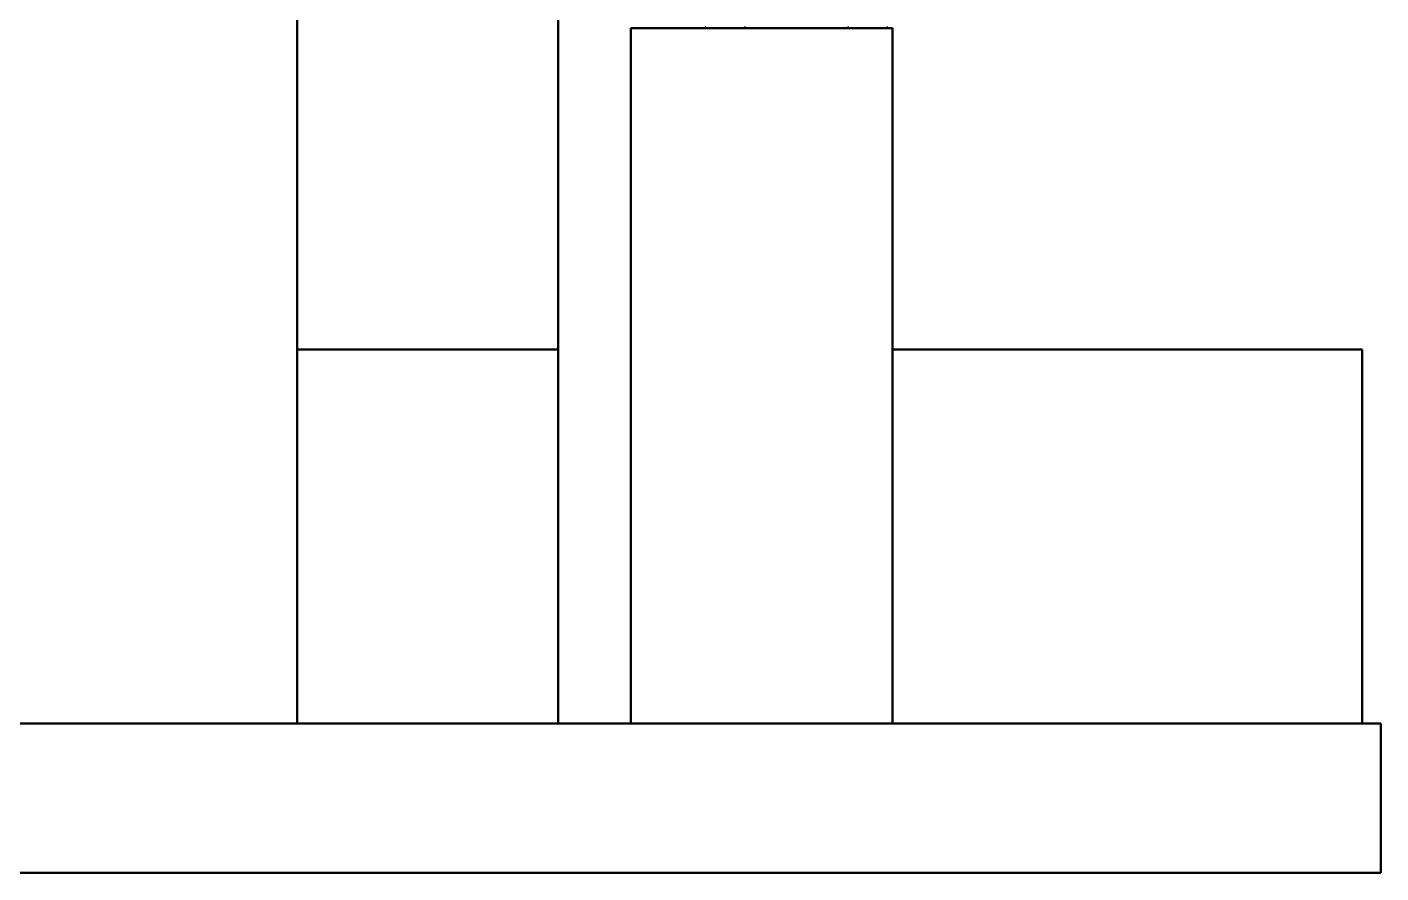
# Model space of a CAD drawing. Header units: millimetres. Extents: x 0 to 420, y 0 to 297.
# Drawn here: x 306.1 to 331.96, y 191.56 to 207.72 of the extents above; entities that cross this region are included whole.
import ezdxf

# ---------------------------------------------------------------- set-up
doc = ezdxf.new("R2010")
doc.units = ezdxf.units.MM
doc.header["$LTSCALE"] = 0.75
doc.layers.add('Visible', color=7, linetype='Continuous', lineweight=50)

msp = doc.modelspace()

# ---------------------------------------------------------------- linework, layer by layer
at = {"layer": 'Visible', "extrusion": (0, 1, 0)}
for p, q in [((311.259, 194.417), (311.259, 219.417)), ((316.245, 194.417), (316.245, 208.703)), ((317.632, 207.703), (322.632, 207.703)), ((317.632, 194.417), (317.632, 207.703)), ((322.632, 194.417), (322.632, 207.703)), ((311.259, 201.56), (316.245, 201.56)), ((322.632, 201.56), (331.603, 201.56)), ((331.603, 194.417), (331.603, 201.56)), ((231.959, 194.417), (331.959, 194.417)), ((331.959, 191.56), (331.959, 194.417)), ((331.959, 191.56), (231.959, 191.56))]:
    msp.add_line(p, q, dxfattribs=at)
at = {"layer": 'Visible', "extrusion": (1e-16, 0, -1)}
for centre, start, end in [((-319.436, 208.202), 305.8688, 308.9148), ((-319.436, 208.202), 231.0852, 234.1312), ((-322.158, 208.202), 305.8688, 308.9148), ((-322.158, 208.202), 231.0852, 234.1312)]:
    msp.add_arc(centre, 0.616, start, end, dxfattribs=at)

doc.saveas('drawing.dxf')
